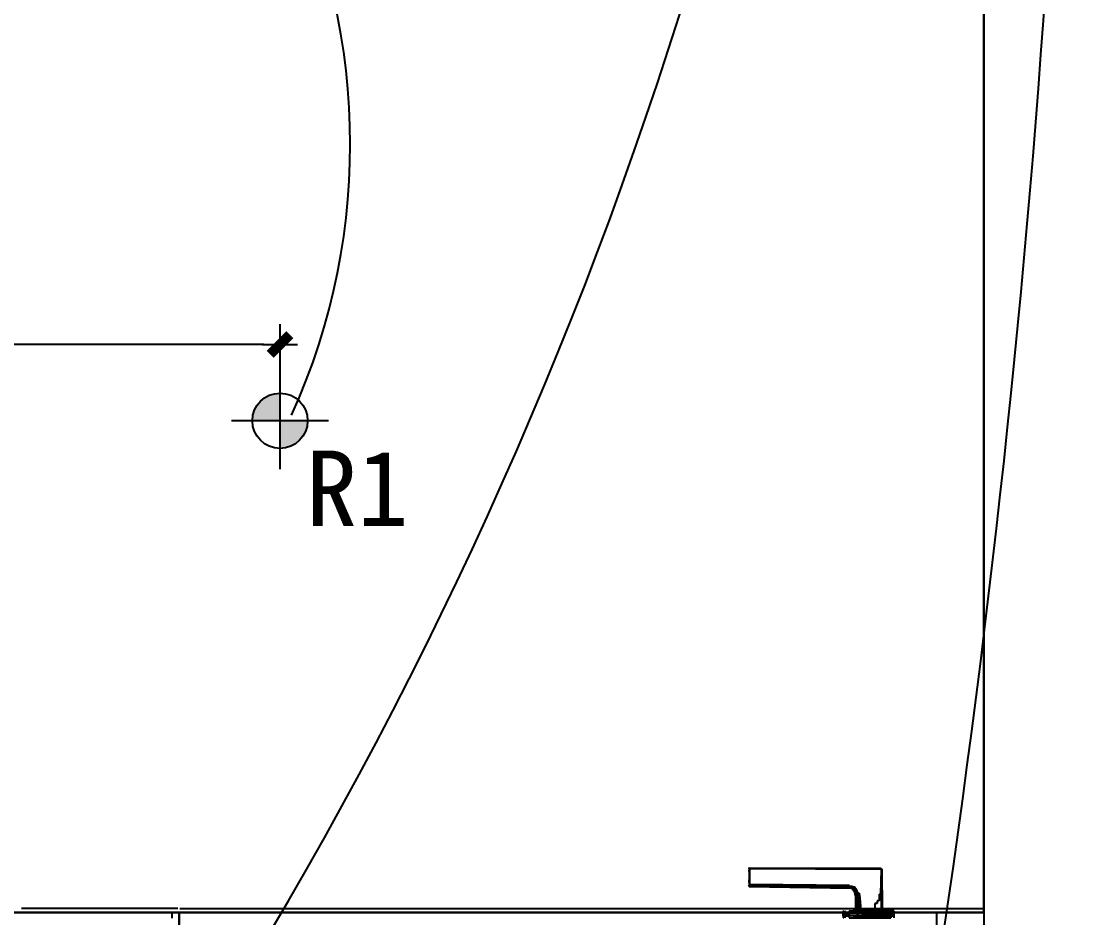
# Model space of a CAD drawing. Extents: x 11992 to 29481, y -6727 to 6811.
# Drawn here: x 17942 to 18989, y 1795 to 2687 of the extents above; entities that cross this region are included whole.
import ezdxf

# ---------------------------------------------------------------- set-up
doc = ezdxf.new("R2010")
doc.units = 0
doc.header["$MEASUREMENT"] = 0
doc.layers.get('0').update_dxf_attribs({"color": 8, "linetype": 'CONTINUOUS'})
doc.layers.get('Defpoints').update_dxf_attribs({"color": 8, "linetype": 'CONTINUOUS'})
for name, color, linetype in [('WALL', 8, 'CONTINUOUS'), ('zoylight 2射灯', 1, 'CONTINUOUS'), ('zoylight 3编号', 7, 'CONTINUOUS'), ('zoylight 4标注', 9, 'CONTINUOUS'), ('zoylight 5回路', 4, 'CONTINUOUS')]:
    doc.layers.add(name, color=color, linetype=linetype)
doc.styles.add('CCD-DIM', font='archs.shx', dxfattribs={"width": 0.8})
doc.styles.add('TFB MS 3mm at 1 to 25', font='arial.ttf', dxfattribs={"height": 75})
doc.dimstyles.new('zoylight_DIM_40', dxfattribs={"dimscale": 40, "dimtxt": 1.9, "dimasz": 0.4, "dimexe": 0.5, "dimexo": 0.5, "dimgap": 0.5, "dimtad": 1, "dimdec": 0, "dimrnd": 5, "dimzin": 12, "dimdsep": 46, "dimtxsty": 'CCD-DIM', "dimblk": 'CCD_Dimension_Tick', "dimcen": 0.125, "dimclrd": 44, "dimclre": 44, "dimclrt": 50, "dimadec": 0, "dimazin": 0, "dimtfac": 1, "dimtdec": 0, "dimtmove": 2, "dimatfit": 3, "dimldrblk": 'CCD_Leader_Dot', "dimfxl": 0, "dimtvp": 1, "dimtolj": 1, "dimtzin": 0, "dimarcsym": 0})

# ---------------------------------------------------------------- blocks, each defined once
blk = doc.blocks.new('嵌入式射灯55')
at = {"layer": 'zoylight 2射灯'}
h = blk.add_hatch(color=256, dxfattribs=at)
h.dxf.hatch_style = 1
h.paths.add_polyline_path([(0, 0), (0, 27.5, 0.41421356), (-27.5, 0)])
h.paths.add_polyline_path([(0, -27.5, 0.41421356), (27.5, 0), (0, 0)])
for p, q in [((0, -48.125), (0, 48.125)), ((48.125, 0), (-48.125, 0))]:
    blk.add_line(p, q, dxfattribs=at)
blk.add_circle((0, 0), 27.5, dxfattribs=at)
blk = doc.blocks.new('CCD_Dimension_Tick')
at = {"color": 0, "linetype": 'ByBlock'}
for p, q in [((-1.091, 0), (0, 0)), ((0, 0), (1.091, 0))]:
    blk.add_line(p, q, dxfattribs=at)
at = {"color": 0, "linetype": 'Continuous', "const_width": 0.608}
blk.add_lwpolyline([(-0.61, -0.61), (0.61, 0.61)], dxfattribs=at)
blk = doc.blocks.new('*D89')
at = {"layer": 'Defpoints', "color": 0, "linetype": 'Continuous'}
for p in [(17297, 2365.5), (17297, 2289.6, -312), (18199.8, 2289.6, -312)]:
    blk.add_point(p, dxfattribs=at)
at = {"layer": 'zoylight 4标注', "color": 44, "linetype": 'Continuous', "lineweight": -2}
blk.add_line((17297, 2309.6), (17297, 2385.5), dxfattribs=at)
at = {"layer": 'zoylight 4标注', "color": 44, "lineweight": -2}
for p, q in [((18199.8, 2309.6), (18199.8, 2385.5)), ((18183.8, 2365.5), (17313, 2365.5))]:
    blk.add_line(p, q, dxfattribs=at)
at = {"layer": 'zoylight 4标注', "color": 44, "linetype": 'Continuous', "lineweight": -2, "xscale": 16, "yscale": 16, "zscale": 16, "rotation": 180}
blk.add_blockref('CCD_Dimension_Tick', (17297, 2365.5), dxfattribs=at)
at = {"layer": 'zoylight 4标注', "color": 44, "linetype": 'Continuous', "lineweight": -2, "xscale": 16, "yscale": 16, "zscale": 16}
blk.add_blockref('CCD_Dimension_Tick', (18199.8, 2365.5), dxfattribs=at)
at = {"layer": 'zoylight 4标注', "color": 50, "linetype": 'Continuous', "insert": (17748.4, 2423.5), "char_height": 76, "attachment_point": 5, "style": 'CCD-DIM'}
blk.add_mtext('\\A1;905', dxfattribs=at)
blk = doc.blocks.new('CCD_Leader_Dot')
at = {"color": 0, "linetype": 'ByBlock'}
blk.add_line((-5, 0), (-10, 0), dxfattribs=at)
at = {"color": 0, "linetype": 'ByBlock', "const_width": 5}
blk.add_lwpolyline([(-2.5, 0, 1), (2.5, 0, 1)], format="xyb", close=True, dxfattribs=at)

msp = doc.modelspace()

# ---------------------------------------------------------------- linework, layer by layer
for p, q in [((18899.6, 1804.6, -2441.4), (18899.6, 3402.6, -2441.4)), ((18900, 1804.6, -2461.4), (18900, 3402.6, -2461.4)), ((18899.6, 1800.6, 559.6), (18899.6, 2730.6, 559.6)), ((18899.6, 1800.6, 429.6), (18899.6, 2730.6, 429.6)), ((18899.6, 1800.6, 429.6), (18899.6, 2730.6, 429.6)), ((18899.6, 1800.6, -40.4), (18899.6, 2730.6, -40.4)), ((18899.6, 1800.6, 559.6), (18899.6, 2730.6, 559.6)), ((18899.6, 2730.6, -2440.4), (18899.6, 1800.6, -2440.4)), ((18899.6, 2730.6, -2440.4), (18899.6, 1800.6, -2440.4)), ((18899.6, 2730.6, -2640.4), (18899.6, 1800.6, -2640.4)), ((18900, 2604.6, -2461.4), (18899.6, 2604.6, -2441.4)), ((18900, 2602.6, -2461.4), (18899.6, 2602.6, -2441.4)), ((18666.1, 1844.8, -1530.3), (18666, 1844.7, -1530.3)), ((18666.1, 1844.8, -1536.5), (18666, 1844.7, -1536.5)), ((18666, 1844.7, -1530.3), (18666.1, 1844.4, -1528.9)), ((18666, 1844.7, -1536.5), (18666.1, 1844.4, -1537.9)), ((18666, 1844.7, -1530.3), (18666, 1844.7, -1536.5)), ((18666.3, 1844.9, -1536.5), (18666.1, 1844.8, -1536.5)), ((18666.3, 1844.9, -1530.3), (18666.1, 1844.8, -1530.3)), ((18666.1, 1844.8, -1530.3), (18666.1, 1844.8, -1536.5)), ((18666.1, 1844.4, -1528.9), (18666.2, 1844.5, -1528.9)), ((18666.2, 1844.5, -1537.9), (18666.1, 1844.4, -1537.9)), ((18666.1, 1844.4, -1528.9), (18666.2, 1844.2, -1528.5)), ((18666.1, 1844.4, -1537.9), (18666.2, 1844.2, -1538.3)), ((18666.2, 1844.2, -1538.3), (18666.1, 1841.4, -1538.2)), ((18666.2, 1844.2, -1528.5), (18666.1, 1841.4, -1528.6)), ((18666.4, 1844.6, -1537.9), (18666.2, 1844.5, -1537.9)), ((18666.4, 1844.6, -1528.9), (18666.2, 1844.5, -1528.9)), ((18666.3, 1844.4, -1538.3), (18666.2, 1844.5, -1537.9)), ((18666.2, 1844.5, -1528.9), (18666.3, 1844.4, -1528.5)), ((18666.3, 1844.4, -1538.3), (18666.2, 1844.2, -1538.3)), ((18666.3, 1844.4, -1528.5), (18666.2, 1844.2, -1528.5)), ((18666.4, 1844.1, -1538.5), (18666.2, 1844.2, -1538.3)), ((18666.4, 1844.2, -1528.2), (18666.2, 1841.3, -1528.3)), ((18666.4, 1844.1, -1538.5), (18666.2, 1841.3, -1538.5)), ((18666.3, 1844.9, -1536.5), (18666.4, 1844.6, -1537.9)), ((18666.3, 1844.9, -1530.3), (18666.3, 1844.8, -1529.5)), ((18666.3, 1844.9, -1530.3), (18666.3, 1844.9, -1536.5)), ((18666.3, 1844.8, -1529.5), (18666.4, 1844.6, -1528.9)), ((18666.3, 1844.4, -1538.3), (18666.4, 1844.2, -1538.5)), ((18666.3, 1844.4, -1528.5), (18666.4, 1844.2, -1528.2)), ((18666.4, 1844.6, -1528.9), (18666.6, 1844.3, -1528.2)), ((18796.6, 1844.4, -1538), (18666.4, 1844.6, -1537.9)), ((18796.6, 1844.4, -1528.8), (18666.4, 1844.6, -1528.9)), ((18666.4, 1844.6, -1537.9), (18666.6, 1844.3, -1538.6)), ((18666.6, 1844.3, -1528.2), (18666.4, 1844.2, -1528.2)), ((18666.6, 1844.3, -1538.6), (18666.4, 1844.2, -1538.5)), ((18666.4, 1844.2, -1528.2), (18666.5, 1844.1, -1528.1)), ((18666.4, 1844.2, -1538.5), (18666.4, 1844.1, -1538.5)), ((18666.5, 1844.1, -1538.7), (18666.4, 1844.1, -1538.5)), ((18666.5, 1844.1, -1538.7), (18666.5, 1844, -1538.7)), ((18666.5, 1844.1, -1528.1), (18666.5, 1844, -1528.1)), ((18666.7, 1843.9, -1527.9), (18666.5, 1844, -1528.1)), ((18666.7, 1843.9, -1538.8), (18666.5, 1844, -1538.7)), ((18666.6, 1844.3, -1528.2), (18666.7, 1844.1, -1528)), ((18796.5, 1844.1, -1528), (18666.6, 1844.3, -1528.2)), ((18796.5, 1844.1, -1538.8), (18666.6, 1844.3, -1538.6)), ((18666.6, 1844.3, -1538.6), (18666.7, 1844.1, -1538.7)), ((18666.7, 1844.1, -1538.7), (18666.7, 1827.5, -1538.3)), ((18797.3, 1843.8, -1538.9), (18666.7, 1844.1, -1538.7)), ((18797.3, 1843.8, -1527.9), (18666.7, 1844.1, -1528)), ((18666.7, 1844.1, -1528), (18666.7, 1827.8, -1528.3)), ((18797.4, 1843.5, -1527.7), (18666.7, 1843.9, -1527.9)), ((18797.4, 1843.5, -1539), (18666.7, 1843.9, -1538.8)), ((18796.6, 1844.4, -1538), (18796.5, 1844.1, -1538.8)), ((18796.6, 1844.4, -1528.8), (18796.5, 1844.1, -1528)), ((18797.3, 1843.9, -1538.7), (18796.5, 1844.1, -1538.8)), ((18797.3, 1843.9, -1528), (18796.5, 1844.1, -1528)), ((18797.4, 1844.2, -1528.8), (18796.6, 1844.4, -1528.8)), ((18797.4, 1844.2, -1538), (18796.6, 1844.4, -1538)), ((18796.6, 1844.4, -1528.8), (18796.6, 1844.4, -1538)), ((18797.4, 1843.5, -1527.7), (18797, 1818.8, -1527.3)), ((18797.4, 1844.2, -1528.8), (18797.3, 1843.9, -1528)), ((18797.4, 1844.2, -1538), (18797.3, 1843.9, -1538.7)), ((18797.3, 1843.9, -1538.7), (18797.3, 1843.8, -1538.9)), ((18797.3, 1843.9, -1528), (18797.3, 1843.8, -1527.9)), ((18797.3, 1843.9, -1528), (18797.9, 1843.5, -1528)), ((18797.3, 1843.8, -1527.9), (18797.7, 1843.5, -1527.9)), ((18797.3, 1843.8, -1527.9), (18797.4, 1843.5, -1527.7)), ((18797.6, 1843.7, -1538.9), (18797.3, 1843.8, -1538.9)), ((18797.3, 1843.8, -1538.9), (18797.4, 1843.5, -1539)), ((18797.4, 1844.2, -1528.8), (18798.1, 1843.6, -1528.8)), ((18797.4, 1844.2, -1528.8), (18797.4, 1844.2, -1538)), ((18797.4, 1844.2, -1538), (18798.1, 1843.6, -1538)), ((18797.4, 1843.5, -1527.7), (18797.7, 1843.5, -1527.9)), ((18797.4, 1843.5, -1539), (18797.7, 1843.5, -1538.9)), ((18797.7, 1843.5, -1538.9), (18797.5, 1803.2, -1539.3)), ((18797.7, 1843.5, -1527.9), (18797.5, 1803.2, -1527.4)), ((18797.6, 1843.7, -1538.9), (18797.7, 1843.5, -1538.9)), ((18797.9, 1843.5, -1528), (18797.7, 1843.5, -1527.9)), ((18797.9, 1843.5, -1538.7), (18797.7, 1843.5, -1538.9)), ((18798.1, 1843.6, -1528.8), (18797.9, 1843.5, -1528)), ((18798.1, 1843.6, -1538), (18797.9, 1843.5, -1538.7)), ((18797.9, 1843.5, -1528), (18798.1, 1842.9, -1528)), ((18797.9, 1843.5, -1538.7), (18798.1, 1842.9, -1538.8)), ((18798.1, 1843.6, -1528.8), (18798.1, 1843.6, -1538)), ((18798.1, 1843.6, -1528.8), (18798.3, 1843, -1528.8)), ((18798.1, 1843.6, -1538), (18798.3, 1843, -1538)), ((18798.2, 1842.9, -1528.3), (18798.1, 1842.9, -1528)), ((18798.2, 1842.9, -1538.4), (18798.1, 1842.9, -1538.8)), ((18798.1, 1842.9, -1528), (18798.1, 1803.2, -1527.9)), ((18798.1, 1842.9, -1538.8), (18798.1, 1803.2, -1538.9)), ((18798.2, 1842.9, -1528.3), (18798.3, 1843, -1528.8)), ((18798.3, 1843, -1538), (18798.2, 1842.9, -1538.4)), ((18798.2, 1842.9, -1538.4), (18798.4, 1803.2, -1538.5)), ((18798.2, 1842.9, -1528.3), (18798.4, 1803.2, -1528.3)), ((18798.3, 1843, -1528.8), (18798.3, 1843, -1538)), ((18666.1, 1841.4, -1538.2), (18666.2, 1841.3, -1538.5)), ((18666.1, 1841.4, -1528.6), (18666.2, 1841.3, -1528.3)), ((18666.1, 1833.1, -1528.7), (18666.2, 1833.2, -1528.4)), ((18666.2, 1833.2, -1538.4), (18666.1, 1833.1, -1538)), ((18666.1, 1833.1, -1528.7), (18666.3, 1827.4, -1529.1)), ((18666.1, 1833.1, -1538), (18666.2, 1828, -1537.8)), ((18666.2, 1841.3, -1538.5), (18666.2, 1833.2, -1538.4)), ((18666.2, 1841.3, -1528.3), (18666.2, 1833.2, -1528.4)), ((18666.2, 1833.2, -1528.4), (18666.4, 1833.2, -1528.1)), ((18666.2, 1833.2, -1538.4), (18666.4, 1833.2, -1538.6)), ((18666.4, 1833.2, -1528.1), (18666.5, 1827.7, -1528.5)), ((18666.4, 1833.2, -1538.6), (18666.5, 1828.3, -1538.4)), ((18666, 1826.9, -1535.9), (18666.3, 1827.4, -1537.7)), ((18666, 1826.9, -1530.8), (18666.3, 1827.4, -1529.1)), ((18666, 1826.9, -1530.8), (18666.1, 1826.7, -1530.9)), ((18666, 1826.9, -1535.9), (18666.1, 1826.7, -1535.9)), ((18666, 1826.9, -1530.8), (18666, 1826.9, -1535.9)), ((18666.1, 1826.7, -1530.9), (18666.2, 1826.8, -1530.2)), ((18666.2, 1826.8, -1536.6), (18666.1, 1826.7, -1535.9)), ((18666.1, 1826.7, -1530.9), (18666.1, 1826.7, -1535.9)), ((18666.2, 1828, -1537.8), (18666.3, 1828.1, -1538.1)), ((18666.2, 1828, -1537.8), (18666.3, 1827.4, -1537.7)), ((18666.2, 1826.8, -1536.6), (18666.5, 1827.4, -1538)), ((18666.2, 1826.8, -1530.2), (18666.5, 1827.4, -1528.8)), ((18666.2, 1826.8, -1530.2), (18666.4, 1826.6, -1530.2)), ((18666.2, 1826.8, -1536.6), (18666.4, 1826.6, -1536.6)), ((18666.5, 1828.3, -1538.4), (18666.3, 1828.1, -1538.1)), ((18666.3, 1828.1, -1538.1), (18666.4, 1827.6, -1538)), ((18666.3, 1827.4, -1529.1), (18666.4, 1827.6, -1528.7)), ((18666.5, 1828.3, -1538.4), (18666.4, 1827.6, -1538)), ((18666.4, 1827.6, -1538), (18666.5, 1827.7, -1538.3)), ((18666.4, 1827.6, -1528.7), (18666.5, 1827.7, -1528.5)), ((18666.4, 1827.6, -1538), (18666.5, 1827.4, -1538)), ((18666.4, 1827.6, -1528.7), (18666.5, 1827.4, -1528.8)), ((18666.4, 1826.6, -1536.6), (18666.6, 1827, -1537.6)), ((18666.4, 1826.6, -1530.2), (18666.5, 1826.8, -1529.6)), ((18666.4, 1826.6, -1530.2), (18666.4, 1826.6, -1536.6)), ((18666.4, 1826.6, -1536.6), (18767.1, 1824.7, -1535.3)), ((18666.5, 1828.3, -1538.4), (18666.5, 1827.7, -1538.3)), ((18666.7, 1827.8, -1528.3), (18666.5, 1827.7, -1528.5)), ((18666.7, 1827.8, -1538.5), (18666.5, 1827.7, -1538.3)), ((18666.6, 1827.2, -1538), (18666.5, 1827.4, -1538)), ((18666.6, 1827.2, -1528.8), (18666.5, 1827.4, -1528.8)), ((18666.5, 1826.8, -1529.6), (18666.6, 1827.2, -1528.8)), ((18767.6, 1825.1, -1529.2), (18666.5, 1826.8, -1529.6)), ((18666.7, 1827.8, -1528.3), (18666.6, 1827.2, -1528.8)), ((18666.6, 1827.2, -1538), (18666.7, 1827.5, -1538.3)), ((18768.1, 1825.6, -1528.2), (18666.6, 1827.2, -1528.8)), ((18666.6, 1827.2, -1538), (18666.6, 1827, -1537.6)), ((18767.8, 1825.4, -1538.1), (18666.6, 1827, -1537.6)), ((18766.1, 1827.5, -1527.6), (18666.7, 1828.3, -1528.2)), ((18766.1, 1827.5, -1539.1), (18666.7, 1828.3, -1538.6)), ((18765.9, 1826.9, -1527.8), (18666.7, 1827.8, -1528.3)), ((18765.9, 1826.9, -1539), (18666.7, 1827.8, -1538.5)), ((18768.3, 1826, -1538.9), (18666.7, 1827.5, -1538.3)), ((18766.1, 1827.5, -1539.1), (18765.9, 1826.9, -1539)), ((18766.1, 1827.5, -1527.6), (18765.9, 1826.9, -1527.8)), ((18768.4, 1826.5, -1527.7), (18765.9, 1826.9, -1527.8)), ((18768.4, 1826.5, -1539.1), (18765.9, 1826.9, -1539)), ((18767.8, 1825.4, -1538.1), (18767.4, 1825, -1536.9)), ((18767.6, 1825.1, -1529.2), (18767.4, 1825, -1529.9)), ((18768.8, 1824.3, -1529.8), (18767.4, 1825, -1529.9)), ((18767.4, 1825, -1529.9), (18767.4, 1825, -1536.9)), ((18768.8, 1824.3, -1537), (18767.4, 1825, -1536.9)), ((18767.8, 1825.4, -1528.7), (18767.6, 1825.1, -1529.2)), ((18768.3, 1826, -1538.9), (18767.8, 1825.4, -1538.1)), ((18768.1, 1825.6, -1528.2), (18767.8, 1825.4, -1528.7)), ((18767.8, 1825.4, -1528.7), (18770.6, 1823.7, -1528.4)), ((18770.6, 1823.7, -1538.3), (18767.8, 1825.4, -1538.1)), ((18768.4, 1826.5, -1527.7), (18768.1, 1825.6, -1528.2)), ((18768.1, 1825.6, -1528.2), (18771, 1823.9, -1527.9)), ((18768.4, 1826.5, -1539.1), (18768.3, 1826, -1538.9)), ((18770.3, 1825.3, -1539.1), (18768.3, 1826, -1538.9)), ((18771.2, 1825.9, -1527.3), (18768.4, 1826.5, -1527.7)), ((18771.6, 1825.2, -1539.4), (18768.4, 1826.5, -1539.1)), ((18768.4, 1824, -1534.4), (18770.4, 1822.1, -1534.4)), ((18768.8, 1824.3, -1529.8), (18770, 1823.4, -1529.7)), ((18768.8, 1824.3, -1537), (18770, 1823.4, -1537.1)), ((18768.8, 1824.3, -1537), (18768.8, 1824.3, -1529.8)), ((18770, 1823.4, -1529.7), (18769.6, 1823.2, -1531.4)), ((18769.6, 1823.2, -1531.4), (18770.5, 1822.1, -1531.3)), ((18770.3, 1825.3, -1539.1), (18769.7, 1824.9, -1538.7)), ((18771, 1823.9, -1538.8), (18769.7, 1824.9, -1538.7)), ((18770.3, 1823.5, -1537.8), (18770, 1823.4, -1537.1)), ((18770.3, 1823.5, -1529), (18770, 1823.4, -1529.7)), ((18772.3, 1824.2, -1539.5), (18770.3, 1825.3, -1539.1)), ((18771.6, 1825.2, -1539.4), (18770.3, 1825.3, -1539.1)), ((18770.3, 1825.3, -1527.7), (18771.6, 1825.2, -1527.3)), ((18770.3, 1825.3, -1527.7), (18772.3, 1824.2, -1527.2)), ((18770.6, 1823.7, -1538.3), (18770.3, 1823.5, -1537.8)), ((18770.3, 1823.5, -1529), (18770.6, 1823.7, -1528.4)), ((18770.3, 1823.5, -1537.8), (18771.2, 1822.4, -1537.9)), ((18770.3, 1823.5, -1529), (18772, 1821, -1528.7)), ((18770.4, 1822.1, -1534.4), (18770.7, 1822.2, -1536.4)), ((18770.5, 1822.1, -1531.3), (18770.4, 1822.1, -1532.4)), ((18770.4, 1822.1, -1533.4), (18771, 1820.7, -1533.4)), ((18770.4, 1822.1, -1532.4), (18770.4, 1822.1, -1534.4)), ((18771, 1823.9, -1527.9), (18770.6, 1823.7, -1528.4)), ((18771, 1823.9, -1538.8), (18770.6, 1823.7, -1538.3)), ((18770.6, 1823.7, -1528.4), (18772.3, 1821.1, -1528.1)), ((18771.2, 1822.4, -1537.9), (18770.7, 1822.2, -1536.4)), ((18771.4, 1820.8, -1536.4), (18770.7, 1822.2, -1536.4)), ((18771, 1823.9, -1527.9), (18771.6, 1824.1, -1527.6)), ((18772.8, 1821.2, -1539.1), (18771, 1823.9, -1538.8)), ((18771.2, 1825.9, -1527.3), (18771.6, 1825.2, -1527.3)), ((18771.6, 1822.5, -1538.5), (18771.2, 1822.4, -1537.9)), ((18772.3, 1824.2, -1527.2), (18771.6, 1824.1, -1527.6)), ((18772.3, 1824.2, -1539.5), (18771.6, 1824.1, -1539.2)), ((18773.3, 1821.3, -1539.6), (18771.6, 1824.1, -1539.2)), ((18771.6, 1824.1, -1527.6), (18773.3, 1821.3, -1527.2)), ((18772.9, 1819.5, -1538.8), (18771.6, 1822.5, -1538.5)), ((18772.3, 1824.2, -1527.2), (18775.1, 1817.8, -1526.4)), ((18774.6, 1819.8, -1540.1), (18772.3, 1824.2, -1539.5)), ((18771.2, 1820.8, -1531.3), (18771.1, 1820.8, -1532.3)), ((18771.1, 1820.8, -1532.3), (18771.1, 1820.8, -1534.5)), ((18771.1, 1820.8, -1532.3), (18771.8, 1817.4, -1532.3)), ((18771.1, 1820.8, -1534.5), (18771.4, 1820.8, -1536.4)), ((18771.1, 1820.8, -1534.5), (18771.8, 1817.4, -1534.5)), ((18772, 1821, -1528.7), (18771.2, 1820.8, -1531.3)), ((18771.4, 1820.8, -1536.4), (18771.7, 1820.9, -1537.3)), ((18772.1, 1819.3, -1537.4), (18771.7, 1820.9, -1537.3)), ((18771.8, 1817.4, -1534.5), (18771.9, 1817.4, -1535.6)), ((18771.8, 1817.4, -1532.3), (18771.9, 1817.4, -1531.2)), ((18771.9, 1817.4, -1531.2), (18772.1, 1803.2, -1531.2)), ((18771.9, 1817.4, -1535.6), (18772.2, 1802.9, -1535.6)), ((18772.3, 1821.1, -1528.1), (18772, 1821, -1528.7)), ((18772.9, 1819.5, -1538.8), (18772.1, 1819.3, -1537.4)), ((18772.1, 1819.3, -1537.4), (18772.7, 1813.3, -1537.6)), ((18773.3, 1821.3, -1527.2), (18772.3, 1821.1, -1528.1)), ((18772.3, 1821.1, -1528.1), (18773.7, 1807.3, -1527.2)), ((18773.1, 1813.4, -1538.4), (18772.7, 1813.3, -1537.6)), ((18772.8, 1821.2, -1539.1), (18773.3, 1821.3, -1539.6)), ((18773.3, 1819.6, -1539.3), (18772.8, 1821.2, -1539.1)), ((18773.3, 1819.6, -1539.3), (18772.9, 1819.5, -1538.8)), ((18773.1, 1813.4, -1538.4), (18773.1, 1803.6, -1538.8)), ((18773.3, 1821.3, -1527.2), (18775.2, 1803.2, -1525.2)), ((18773.7, 1817.6, -1539.5), (18773.3, 1819.6, -1539.3)), ((18774.3, 1817.7, -1540), (18773.7, 1817.6, -1539.5)), ((18774.3, 1817.7, -1540), (18775.2, 1803.2, -1541.6)), ((18775.5, 1819.9, -1540.4), (18774.6, 1819.8, -1540.1)), ((18775.1, 1817.8, -1526.4), (18776, 1818, -1526)), ((18775.5, 1819.9, -1540.4), (18777.3, 1803.2, -1542.9)), ((18776, 1818, -1526), (18777.3, 1803.2, -1523.8)), ((18793.7, 1812.2, -1526.4), (18793.5, 1809.6, -1526.2)), ((18795.4, 1812.2, -1526.8), (18793.7, 1812.2, -1526.4)), ((18795.7, 1818.8, -1527), (18795.4, 1812.2, -1526.8)), ((18795.7, 1818.8, -1527), (18797, 1818.8, -1527.3)), ((18098.2, 1804.6, -2476.8), (17942.8, 1804.6, -2479.8)), ((18098.2, 1804.6, -2476.8), (17942.8, 1804.6, -2479.8)), ((18100.2, 1804.6, -2476.8), (18900, 1804.6, -2461.4)), ((18760.2, 1802.1, -1530.4), (18760.3, 1802.3, -1530.4)), ((18760.2, 1795.4, -1530.4), (18760.2, 1802.1, -1530.4)), ((18761.5, 1802.1, -1524.7), (18761.5, 1795.4, -1524.7)), ((18761.5, 1802.1, -1542.1), (18761.5, 1795.4, -1542.1)), ((18762.6, 1802.1, -1522), (18762.7, 1802.3, -1522)), ((18762.6, 1802.1, -1544.8), (18762.7, 1802.3, -1544.8)), ((18765.6, 1802.1, -1517), (18765.7, 1802.3, -1517)), ((18765.6, 1802.1, -1549.8), (18765.7, 1802.3, -1549.8)), ((18765.6, 1802.1, -1517), (18765.6, 1795.4, -1517)), ((18765.6, 1802.1, -1549.8), (18765.6, 1795.4, -1549.8)), ((18765.7, 1802.3, -1517), (18810.1, 1802.3, -1539.2)), ((18796.5, 1802.1, -1557.1), (18769.6, 1802.1, -1512.8)), ((18769.6, 1802.1, -1512.8), (18791.1, 1802.1, -1507.7)), ((18772, 1802.9, -1533.4), (18771.9, 1803.2, -1533.4)), ((18772.1, 1803.2, -1531.2), (18771.9, 1803.2, -1533.4)), ((18772.1, 1802.9, -1532.3), (18772, 1802.9, -1532.3)), ((18772, 1802.9, -1533.4), (18775.2, 1802.9, -1541.5)), ((18774.4, 1802.9, -1526.1), (18772, 1802.9, -1533.4)), ((18773.1, 1803.6, -1538.8), (18772.7, 1803.6, -1537.7)), ((18772.7, 1803.2, -1537.7), (18772.7, 1803.6, -1537.7)), ((18772.7, 1803.2, -1537.7), (18773.2, 1803.2, -1538.8)), ((18773.2, 1802.9, -1538.8), (18773.2, 1803.2, -1538.8)), ((18773.7, 1807.3, -1527.2), (18774.3, 1807.3, -1526.4)), ((18773.7, 1802.9, -1527), (18773.8, 1802.9, -1527.1)), ((18773.8, 1802.9, -1539.7), (18773.7, 1802.9, -1539.7)), ((18774.3, 1807.3, -1526.4), (18774.4, 1802.9, -1526.1)), ((18780.8, 1802.9, -1523.4), (18774.4, 1802.9, -1526.1)), ((18774.4, 1802.1, -1509.6), (18774.5, 1802.3, -1509.7)), ((18774.4, 1802.1, -1557.1), (18774.5, 1802.3, -1557)), ((18774.4, 1802.1, -1509.6), (18774.4, 1795.4, -1509.6)), ((18774.4, 1802.1, -1557.1), (18774.4, 1795.4, -1557.1)), ((18775.2, 1803.2, -1525.2), (18775.2, 1802.9, -1525.2)), ((18775.2, 1803.2, -1541.6), (18775.2, 1802.9, -1541.5)), ((18788.5, 1803.2, -1524.6), (18775.2, 1803.2, -1525.2)), ((18780.8, 1803.2, -1543.5), (18775.2, 1803.2, -1541.6)), ((18780.8, 1802.9, -1543.4), (18775.2, 1802.9, -1541.5)), ((18777.3, 1803.2, -1542.9), (18777.4, 1802.9, -1542.9)), ((18777.3, 1803.2, -1523.8), (18777.4, 1802.9, -1523.9)), ((18797.8, 1803, -1539), (18777.4, 1802.9, -1542.8)), ((18777.4, 1802.9, -1542.8), (18777.4, 1802.9, -1542.9)), ((18777.4, 1802.9, -1523.9), (18777.4, 1802.9, -1524)), ((18780.8, 1802.9, -1523.5), (18777.4, 1802.9, -1542.8)), ((18797.5, 1803.2, -1539.3), (18780.8, 1803.2, -1543.5)), ((18780.8, 1803.2, -1523.3), (18780.8, 1802.9, -1523.5)), ((18780.8, 1803.2, -1543.5), (18780.8, 1802.9, -1543.4)), ((18797.2, 1803, -1539.4), (18780.8, 1802.9, -1543.4)), ((18797.8, 1803, -1527.8), (18780.8, 1802.9, -1523.5)), ((18797.2, 1803, -1527.4), (18780.8, 1802.9, -1523.4)), ((18782.6, 1802.1, -1507.2), (18782.6, 1802.3, -1507.3)), ((18782.6, 1802.3, -1559.5), (18782.6, 1795.2, -1559.5)), ((18785.5, 1802.1, -1507), (18785.5, 1795.4, -1507)), ((18788.3, 1802.3, -1559.5), (18788.3, 1795.4, -1559.6)), ((18788.3, 1802.1, -1507.2), (18788.3, 1802.3, -1507.3)), ((18788.5, 1803.6, -1524.6), (18791.1, 1803.6, -1525.2)), ((18788.5, 1803.6, -1524.6), (18788.5, 1803.2, -1524.6)), ((18797.5, 1803.2, -1527.4), (18788.5, 1803.2, -1524.6)), ((18791.3, 1809.5, -1525.8), (18791.1, 1803.6, -1525.2)), ((18791.1, 1802.1, -1507.7), (18791.1, 1795.4, -1507.7)), ((18791.1, 1802.1, -1507.7), (18801.3, 1802.1, -1512.8)), ((18793.5, 1809.6, -1526.2), (18791.3, 1809.5, -1525.8)), ((18796.5, 1802.1, -1509.6), (18796.4, 1802.3, -1509.7)), ((18796.5, 1802.1, -1557.1), (18796.4, 1802.3, -1557)), ((18810.2, 1802.1, -1539.3), (18796.5, 1802.1, -1557.1)), ((18796.5, 1802.1, -1557.1), (18796.5, 1795.4, -1557.1)), ((18797.5, 1803.2, -1527.4), (18797.2, 1803, -1527.4)), ((18797.5, 1803.2, -1539.3), (18797.2, 1803, -1539.4)), ((18797.8, 1803, -1539), (18797.2, 1803, -1539.4)), ((18797.8, 1803, -1527.8), (18797.2, 1803, -1527.4)), ((18797.5, 1803.2, -1527.4), (18798.1, 1803.2, -1527.9)), ((18798.1, 1803.2, -1538.9), (18797.5, 1803.2, -1539.3)), ((18797.8, 1803, -1539), (18798.1, 1803.2, -1538.9)), ((18798.1, 1803.2, -1527.9), (18797.8, 1803, -1527.8)), ((18798.1, 1802.9, -1538.5), (18797.8, 1803, -1539)), ((18797.8, 1803, -1527.8), (18798.1, 1802.9, -1528.2)), ((18798.4, 1803.2, -1528.3), (18798.1, 1803.2, -1527.9)), ((18798.4, 1803.2, -1528.3), (18798.1, 1802.9, -1528.2)), ((18798.4, 1803.2, -1538.5), (18798.1, 1802.9, -1538.5)), ((18798.4, 1803.2, -1538.5), (18798.1, 1803.2, -1538.9)), ((18798.1, 1802.9, -1528.2), (18798.1, 1802.9, -1538.5)), ((18798.4, 1803.2, -1528.3), (18798.4, 1803.2, -1538.5)), ((18799, 1802.1, -1511.1), (18799, 1795.4, -1511.1)), ((18801.3, 1802.1, -1512.8), (18810.2, 1802.1, -1539.3)), ((18803.4, 1802.1, -1552), (18803.4, 1795.4, -1552)), ((18807, 1802.1, -1547.4), (18806.9, 1802.3, -1547.4)), ((18807, 1802.1, -1519.4), (18806.9, 1802.3, -1519.4)), ((18807, 1802.1, -1547.4), (18807, 1795.4, -1547.4)), ((18807, 1802.1, -1519.4), (18807, 1795.4, -1519.4)), ((18810.2, 1802.1, -1527.5), (18810.1, 1802.3, -1527.5)), ((18810.1, 1802.3, -1527.5), (18810.1, 1802.3, -1539.2)), ((18810.2, 1802.1, -1539.3), (18810.1, 1802.3, -1539.2)), ((18810.2, 1802.1, -1527.5), (18810.2, 1795.4, -1527.5)), ((18810.2, 1802.1, -1539.3), (18810.2, 1795.4, -1539.3)), ((18899.6, 1800.6, 559.6), (17299.6, 1800.6, 559.6)), ((18899.6, 1800.6, 429.6), (17299.6, 1800.6, 429.6)), ((18899.6, 1800.6, 429.6), (17299.6, 1800.6, 429.6)), ((18899.6, 1800.6, -40.4), (17299.6, 1800.6, -40.4)), ((17299.6, 1800.6, 559.6), (18899.6, 1800.6, 559.6)), ((18899.6, 1800.6, -2440.4), (17299.6, 1800.6, -2440.4)), ((17299.6, 1800.6, -2440.4), (18099.6, 1800.6, -2440.4)), ((18899.6, 1800.6, -2440.4), (17299.6, 1800.6, -2440.4)), ((18899.6, 1800.6, -2640.4), (17299.6, 1800.6, -2640.4)), ((18092.4, 1800.2, -2440.4), (18092.3, 1800.1, -2440.4)), ((18092.4, 1800.2, -240.5), (18092.3, 1800.1, -240.4)), ((18092.3, 1800.1, -2440.4), (18092.3, 1795.1, -240.4)), ((18892.3, 1800.1, -240.4), (18092.3, 1800.1, -240.4)), ((18092.7, 1800.4, -2440.4), (18092.4, 1800.2, -2440.4)), ((18092.7, 1800.4, -240.9), (18092.4, 1800.2, -240.5)), ((18892.2, 1800.2, -240.5), (18092.4, 1800.2, -240.5)), ((18092.4, 1800.2, -2440.4), (18092.4, 1800.2, -240.5)), ((18131.5, 1800.5, -2440.4), (18092.7, 1800.4, -2440.4)), ((18092.7, 1800.4, -2440.4), (18092.7, 1800.4, -240.9)), ((18099.6, 1800.6, -240.4), (18899.6, 1800.6, -240.4)), ((18099.6, 1700.6, -240.4), (18099.6, 1800.6, -240.4)), ((18099.6, 1800.6, -240.4), (18099.6, 1800.6, -2440.4)), ((18899.6, 1800.6, -2440.4), (18099.6, 1800.6, -2440.4)), ((18099.6, 1800.6, -2440.4), (18099.6, 1700.6, -2440.4)), ((18131.5, 1800.5, -281.1), (18131.3, 1800.5, -280.9)), ((18853.3, 1800.5, -280.9), (18131.3, 1800.5, -280.9)), ((18131.5, 1800.5, -2440.4), (18131.5, 1800.5, -281.1)), ((18132, 1800.3, -2440.4), (18131.5, 1800.5, -2440.4)), ((18132, 1800.3, -281.6), (18131.5, 1800.5, -281.1)), ((18132.1, 1800.2, -2440.4), (18132, 1800.3, -2440.4)), ((18132.1, 1800.2, -281.8), (18132, 1800.3, -281.6)), ((18852.6, 1800.3, -281.6), (18132, 1800.3, -2440.4)), ((18132.1, 1800.2, -2440.4), (18132.1, 1800.2, -281.8)), ((18132.2, 1800.1, -2440.4), (18132.1, 1800.2, -2440.4)), ((18852.5, 1800.2, -281.8), (18132.1, 1800.2, -281.8)), ((18132.2, 1800.1, -281.8), (18132.1, 1800.2, -281.8)), ((18852.4, 1800.1, -281.8), (18132.2, 1800.1, -281.8)), ((18761, 1799.7, -1606.3), (18759.5, 1799.6, -1597.7)), ((18761, 1799.7, -1589.2), (18759.5, 1799.6, -1597.7)), ((18759.5, 1799.6, -1597.7), (18759.5, 1797.3, -1597.8)), ((18760.2, 1797.4, -1603.6), (18759.5, 1797.3, -1597.8)), ((18760.2, 1797.3, -1592), (18759.5, 1797.3, -1597.8)), ((18760.2, 1797.4, -1603.6), (18761, 1797.4, -1606.4)), ((18761, 1797.3, -1589.2), (18760.2, 1797.3, -1592)), ((18760.2, 1795.4, -1530.4), (18760.3, 1795.2, -1530.4)), ((18760.3, 1797.3, -1603.6), (18761, 1797.4, -1606.4)), ((18760.3, 1797.3, -1592), (18761, 1797.3, -1589.2)), ((18760.3, 1797.3, -1592), (18760.3, 1797.3, -1603.6)), ((18761, 1797.2, -1589.2), (18760.3, 1797.3, -1592)), ((18760.3, 1797.3, -1603.6), (18761, 1797.3, -1606.4)), ((18762.1, 1799.7, -1609), (18761, 1799.7, -1606.3)), ((18761, 1799.7, -1606.3), (18762, 1799.7, -1609)), ((18762.1, 1799.7, -1586.5), (18761, 1799.6, -1589.1)), ((18762.1, 1799.7, -1586.5), (18761, 1799.7, -1589.2)), ((18761, 1799.7, -1589.2), (18761, 1799.7, -1606.3)), ((18761, 1799.7, -1606.3), (18762.1, 1799.7, -1609)), ((18762, 1799.6, -1586.4), (18761, 1799.6, -1589.1)), ((18762, 1797.4, -1609.1), (18761, 1797.3, -1606.4)), ((18762, 1797.3, -1586.5), (18761, 1797.2, -1589.2)), ((18769, 1797.3, -1618.1), (18761, 1797.3, -1606.4)), ((18767, 1797.2, -1579.5), (18761, 1797.2, -1589.2)), ((18762, 1797.4, -1609.1), (18762, 1799.7, -1609)), ((18762, 1799.7, -1609), (18765, 1799.7, -1614)), ((18762, 1799.6, -1586.4), (18762, 1797.3, -1586.5)), ((18765, 1799.6, -1581.5), (18762, 1799.6, -1586.4)), ((18762, 1797.4, -1609.1), (18765, 1797.4, -1614)), ((18765, 1797.3, -1581.6), (18762, 1797.3, -1586.5)), ((18762.1, 1799.7, -1609), (18767, 1799.8, -1616.1)), ((18767, 1799.7, -1579.4), (18762.1, 1799.7, -1586.5)), ((18762.7, 1795.2, -1522), (18762.6, 1795.4, -1522)), ((18762.7, 1795.2, -1544.8), (18762.6, 1795.4, -1544.8)), ((18766.9, 1799.7, -1616.1), (18765, 1799.7, -1614)), ((18765, 1797.4, -1614), (18765, 1799.7, -1614)), ((18765, 1799.6, -1581.5), (18765, 1797.3, -1581.6)), ((18766.9, 1799.6, -1579.3), (18765, 1799.6, -1581.5)), ((18769, 1797.4, -1618.1), (18765, 1797.4, -1614)), ((18766.9, 1797.3, -1579.4), (18765, 1797.3, -1581.6)), ((18765.7, 1795.2, -1517), (18765.6, 1795.4, -1517)), ((18765.7, 1795.2, -1549.8), (18765.6, 1795.4, -1549.8)), ((18765.7, 1795.2, -1517), (18806.9, 1795.2, -1547.4)), ((18766.9, 1799.7, -1616.1), (18767, 1799.8, -1616.1)), ((18766.9, 1799.6, -1579.3), (18767, 1799.7, -1579.4)), ((18771.3, 1799.7, -1619.8), (18766.9, 1799.7, -1616.1)), ((18769, 1799.6, -1577.4), (18766.9, 1799.6, -1579.3)), ((18769, 1797.3, -1577.5), (18766.9, 1797.3, -1579.4)), ((18767, 1797.2, -1579.5), (18766.9, 1797.3, -1579.4)), ((18771.3, 1799.8, -1619.7), (18767, 1799.8, -1616.1)), ((18771.3, 1799.6, -1575.8), (18767, 1799.7, -1579.4)), ((18771.3, 1797.2, -1575.9), (18767, 1797.2, -1579.5)), ((18771.3, 1799.6, -1575.7), (18769, 1799.6, -1577.4)), ((18769, 1797.3, -1618.1), (18769, 1797.4, -1618.1)), ((18771.3, 1797.4, -1619.8), (18769, 1797.4, -1618.1)), ((18771.3, 1797.3, -1619.8), (18769, 1797.3, -1618.1)), ((18771.3, 1797.3, -1575.8), (18769, 1797.3, -1577.5)), ((18779.8, 1795.4, -1559.1), (18769.6, 1795.4, -1512.8)), ((18769.6, 1795.4, -1512.8), (18788.3, 1795.4, -1507.2)), ((18790.2, 1799.8, -1623), (18771.3, 1799.8, -1619.7)), ((18771.3, 1799.7, -1619.8), (18771.3, 1799.8, -1619.7)), ((18773.7, 1799.7, -1621.2), (18771.3, 1799.7, -1619.8)), ((18771.3, 1799.6, -1575.7), (18771.3, 1799.6, -1575.8)), ((18773.7, 1799.6, -1574.3), (18771.3, 1799.6, -1575.7)), ((18781.8, 1799.6, -1572), (18771.3, 1799.6, -1575.8)), ((18773.7, 1797.4, -1621.2), (18771.3, 1797.4, -1619.8)), ((18771.3, 1797.3, -1619.8), (18771.3, 1797.4, -1619.8)), ((18773.7, 1797.3, -1574.4), (18771.3, 1797.3, -1575.8)), ((18771.3, 1797.2, -1575.9), (18771.3, 1797.3, -1575.8)), ((18787.4, 1797.3, -1623.6), (18771.3, 1797.3, -1619.8)), ((18790.2, 1797.2, -1572.5), (18771.3, 1797.2, -1575.9)), ((18773.7, 1799.7, -1621.2), (18773.7, 1797.4, -1621.2)), ((18779, 1799.7, -1623.1), (18773.7, 1799.7, -1621.2)), ((18779, 1799.6, -1572.4), (18773.7, 1799.6, -1574.3)), ((18773.7, 1799.6, -1574.3), (18773.7, 1797.3, -1574.4)), ((18779, 1797.4, -1623.2), (18773.7, 1797.4, -1621.2)), ((18779, 1797.3, -1572.4), (18773.7, 1797.3, -1574.4)), ((18774.5, 1795.2, -1509.7), (18774.4, 1795.4, -1509.6)), ((18774.5, 1795.2, -1557), (18774.4, 1795.4, -1557.1)), ((18779, 1799.7, -1623.1), (18779, 1797.4, -1623.2)), ((18790.2, 1799.7, -1623.1), (18779, 1799.7, -1623.1)), ((18779, 1799.6, -1572.4), (18779, 1797.3, -1572.4)), ((18779, 1799.6, -1572.4), (18792.9, 1799.6, -1573.2)), ((18779, 1797.4, -1623.2), (18792.9, 1797.4, -1622.4)), ((18790.2, 1797.3, -1572.4), (18779, 1797.3, -1572.4)), ((18796.5, 1795.4, -1557.1), (18779.8, 1795.4, -1559.1)), ((18781.8, 1799.6, -1572), (18781.8, 1799.6, -1571.9)), ((18800.2, 1799.6, -1577.5), (18781.8, 1799.6, -1572)), ((18787.4, 1799.7, -1623.6), (18787.4, 1797.3, -1623.6)), ((18787.4, 1797.3, -1571.9), (18787.4, 1799.6, -1571.9)), ((18787.4, 1797.3, -1623.6), (18800.2, 1797.3, -1618.1)), ((18788.3, 1795.2, -1507.3), (18788.3, 1795.4, -1507.2)), ((18788.3, 1795.4, -1507.2), (18796.5, 1795.4, -1557.1)), ((18790.2, 1799.7, -1623.1), (18790.2, 1799.8, -1623)), ((18790.2, 1799.8, -1623), (18800.2, 1799.8, -1618)), ((18790.2, 1799.7, -1623.1), (18792.9, 1799.7, -1622.3)), ((18790.2, 1797.3, -1572.4), (18790.2, 1797.2, -1572.5)), ((18792.9, 1797.3, -1573.2), (18790.2, 1797.3, -1572.4)), ((18800.2, 1797.2, -1577.5), (18790.2, 1797.2, -1572.5)), ((18792.9, 1799.7, -1622.3), (18792.9, 1797.4, -1622.4)), ((18792.9, 1799.7, -1622.3), (18800.3, 1799.7, -1618.1)), ((18800.3, 1799.6, -1577.4), (18792.9, 1799.6, -1573.2)), ((18792.9, 1797.3, -1573.2), (18792.9, 1799.6, -1573.2)), ((18792.9, 1797.4, -1622.4), (18800.3, 1797.4, -1618.1)), ((18800.3, 1797.3, -1577.5), (18792.9, 1797.3, -1573.2)), ((18796.4, 1795.2, -1509.7), (18796.5, 1795.4, -1509.6)), ((18796.4, 1795.2, -1557), (18796.5, 1795.4, -1557.1)), ((18800.3, 1799.7, -1618.1), (18800.2, 1799.8, -1618)), ((18800.2, 1799.8, -1618), (18807.1, 1799.7, -1609)), ((18807.1, 1799.7, -1586.5), (18800.2, 1799.6, -1577.5)), ((18800.2, 1799.6, -1577.5), (18800.3, 1799.6, -1577.4)), ((18800.2, 1797.3, -1618.1), (18800.3, 1797.4, -1618.1)), ((18800.3, 1797.3, -1577.5), (18800.2, 1797.2, -1577.5)), ((18800.2, 1797.3, -1618.1), (18807.1, 1797.3, -1609)), ((18807.1, 1797.2, -1586.6), (18800.2, 1797.2, -1577.5)), ((18800.3, 1799.7, -1618.1), (18807.2, 1799.7, -1609)), ((18800.3, 1799.7, -1618.1), (18800.3, 1797.4, -1618.1)), ((18807.2, 1799.6, -1586.4), (18800.3, 1799.6, -1577.4)), ((18800.3, 1797.3, -1577.5), (18800.3, 1799.6, -1577.4)), ((18800.3, 1797.4, -1618.1), (18807.2, 1797.4, -1609.1)), ((18807.2, 1797.3, -1586.5), (18800.3, 1797.3, -1577.5)), ((18806.9, 1795.2, -1519.4), (18807, 1795.4, -1519.4)), ((18806.9, 1795.2, -1547.4), (18807, 1795.4, -1547.4)), ((18807.2, 1799.7, -1609), (18807.1, 1799.7, -1609)), ((18807.1, 1799.7, -1586.5), (18807.2, 1799.6, -1586.4)), ((18807.1, 1799.7, -1609), (18807.1, 1799.7, -1586.5)), ((18807.1, 1797.3, -1609), (18807.2, 1797.4, -1609.1)), ((18807.2, 1797.3, -1586.5), (18807.1, 1797.2, -1586.6)), ((18807.1, 1797.3, -1609), (18807.1, 1797.2, -1586.6)), ((18807.2, 1799.7, -1609), (18809.1, 1799.6, -1603.5)), ((18807.2, 1799.7, -1609), (18807.2, 1797.4, -1609.1)), ((18809.1, 1799.6, -1591.9), (18807.2, 1799.6, -1586.4)), ((18807.2, 1797.3, -1586.5), (18807.2, 1799.6, -1586.4)), ((18807.2, 1797.4, -1609.1), (18809.1, 1797.4, -1603.6)), ((18809.1, 1797.3, -1592), (18807.2, 1797.3, -1586.5)), ((18809.1, 1799.6, -1603.5), (18809.1, 1799.6, -1591.9)), ((18810.1, 1795.2, -1527.5), (18810.2, 1795.4, -1527.5)), ((18810.1, 1795.2, -1539.2), (18810.2, 1795.4, -1539.3)), ((18852.5, 1800.2, -2440.4), (18852.4, 1800.1, -2440.4)), ((18852.5, 1800.2, -281.8), (18852.4, 1800.1, -281.8)), ((18852.4, 1800.1, -2440.4), (18852.4, 1738.2, -281.8)), ((18852.7, 1800.4, -2440.4), (18852.5, 1800.3, -2440.4)), ((18852.5, 1800.3, -2440.4), (18852.5, 1800.3, -281.7)), ((18852.6, 1800.3, -281.6), (18852.5, 1800.3, -281.7)), ((18852.7, 1800.4, -281.5), (18852.6, 1800.3, -281.6)), ((18853.3, 1800.5, -280.9), (18852.7, 1800.4, -281.5)), ((18891.6, 1800.4, -2440.4), (18852.7, 1800.4, -2440.4)), ((18852.7, 1800.4, -2440.4), (18852.7, 1800.4, -281.5)), ((18891.7, 1800.4, -241), (18891.7, 1800.4, -2440.4)), ((18891.9, 1800.4, -2440.4), (18891.7, 1800.4, -2440.4)), ((18892.3, 1800.1, -2440.4), (18891.9, 1800.4, -2440.4)), ((18892.2, 1800.2, -240.5), (18891.9, 1800.4, -240.9)), ((18892.3, 1800.1, -240.4), (18892.2, 1800.2, -240.5)), ((18899.6, 1800.6, 559.6), (18899.6, 1800.6, 429.6)), ((18899.6, 1800.6, 429.6), (18899.6, 1800.6, -40.4)), ((18899.6, 1800.6, 559.6), (18899.6, 1800.6, -2440.4)), ((18899.6, 1800.6, -2440.4), (18899.6, 1800.6, -240.4)), ((18899.6, 1800.6, -240.4), (18899.6, 1700.6, -240.4)), ((18899.6, 1800.6, -2440.4), (18899.6, 1700.6, -2440.4)), ((18899.6, 1800.6, -2440.4), (18899.6, 1800.6, -2640.4))]:
    msp.add_line(p, q)
at = {"layer": 'WALL'}
msp.add_line((18899.6, 1800.5), (18899.6, 3630.5), dxfattribs=at)
at = {"layer": 'zoylight 5回路', "linetype": 'Continuous'}
for centre, radius, start, end in [((6947.4, 3541.7), 12041.8, 348.6821, 9.29544), ((14474.6, 3986.7), 4320.5, 318.7037, 19.633), ((17618.3, 2564.5), 651.3, 335.5812, 79.7302)]:
    msp.add_arc(centre, radius, start, end, dxfattribs=at)

# ---------------------------------------------------------------- block references
at = {"layer": 'zoylight 2射灯'}
msp.add_blockref('嵌入式射灯55', (18199.8, 2289.6, -312), dxfattribs=at)

# ---------------------------------------------------------------- texts
at = {"layer": 'zoylight 3编号', "insert": (18225.5, 2260, -312), "char_height": 75, "width": 104.77, "attachment_point": 1, "style": 'TFB MS 3mm at 1 to 25'}
msp.add_mtext('{\\fSimHei|b0|i0|c134|p49;R1}', dxfattribs=at)

# ---------------------------------------------------------------- dimensions: what is measured, and where the dimension line sits
at = {"layer": 'zoylight 4标注', "linetype": 'Continuous'}
dim = msp.add_aligned_dim(p1=(18199.8, 2289.6, -312), p2=(17297, 2289.6, -312), distance=-76, dimstyle='zoylight_DIM_40', dxfattribs=at)
dim.commit()
dim.dimension.update_dxf_attribs({"geometry": '*D89', "text_midpoint": (17748.4, 2423.5)})

doc.saveas('drawing.dxf')
